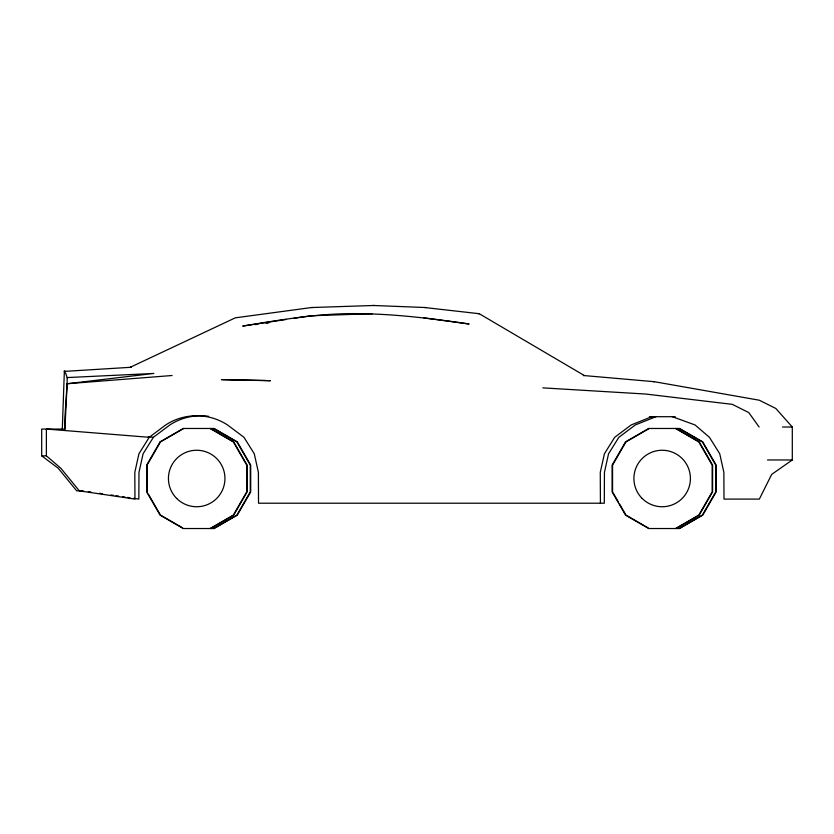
<?xml version="1.0" encoding="UTF-8"?>
<svg xmlns="http://www.w3.org/2000/svg" width="834" height="834" viewBox="0 0 834 834"><rect width="100%" height="100%" fill="white"/><g stroke="black" fill="none" stroke-linecap="round" stroke-linejoin="round"><path stroke-width="1.25" d="M67.179 377.573L153.842 373.444L67.116 383.744L64.958 416.708L64.927 429.062L67.116 383.744L67.179 377.573L65.761 373.444A701.175 7.808 45 0 1 65.26 371.391M62.3 429.062L64.354 371.391L131.167 367.273L130.26 367.273L235.303 317.837L311.509 307.538L374.205 305.473M655.931 416.708L635.331 424.944L618.859 437.308L608.559 453.779L604.441 472.325L604.306 503.215L258.519 503.215L258.394 472.325L254.276 453.779L243.976 437.308L227.505 424.944A56.566 56.556 -90 0 0 165.716 424.944L149.234 437.308L138.934 453.779L134.816 472.325L134.952 499.097L79.334 490.861L60.799 468.197L46.381 455.844L41.7 455.844L41.7 429.062L65.115 429.062M208.542 416.302A56.566 56.556 -90 0 0 169.865 424.944L153.393 437.308L143.094 453.779L138.976 472.325L138.84 499.097L133.784 498.346M424.787 307.538L479.237 313.709L584.28 375.508L583.373 375.508L654.304 381.691L759.347 400.226L775.818 408.462L792.3 427.008L792.3 459.961L771.7 474.379L759.347 499.097L723.995 499.097L723.86 472.325L719.742 453.779L709.442 437.308L695.024 424.944L672.371 416.708M183.709 428.478L160.503 441.884L147.097 465.101L147.097 491.904M210.095 528.527L233.311 515.12L246.708 491.904L246.708 465.101L233.311 441.884L210.095 428.478M210.522 528.527L233.728 515.12L247.135 491.904L247.135 465.101L233.728 441.884L210.522 428.478M213.65 528.527L236.866 515.12L250.273 491.904L250.273 465.101L236.866 441.884L213.65 428.478M649.186 428.478L625.969 441.884L612.563 465.101L612.563 491.904M675.561 528.527L698.777 515.12L712.173 491.904L712.173 465.101L698.777 441.884L675.561 428.478M675.988 528.527L699.205 515.12L712.601 491.904L712.601 465.101L699.205 441.884L675.988 428.478M679.116 528.527L702.332 515.12L715.739 491.904L715.739 465.101L702.332 441.884L679.116 428.478M651.771 416.708L631.182 424.944L614.7 437.308L604.41 453.779L600.282 472.325L600.417 503.215M286.26 319.464L242.694 326.073C282.299 319.568 321.684 312.646 362.092 313.709C397.954 314.272 433.659 318.807 469.125 324.009L423.839 317.837M293.943 318.296L310.602 315.773L372.381 313.709M265.827 322.966L268.402 322.57M255.329 324.634L257.842 324.28M266.619 323.029L269.132 322.664M67.116 383.744L172.117 375.508M311.509 307.538L312.416 307.538M478.33 313.709L479.237 313.709M653.397 381.691L654.304 381.691M649.415 416.708L675.238 416.708M782.5 427.008L792.3 427.008M767.499 459.961L792.3 459.961M83.233 490.861L76.718 490.861L58.182 468.197L41.7 455.844M231.706 379.751L235.522 379.824M231.779 379.772L235.636 379.856M373.298 305.473L425.694 307.538M542.809 387.873L645.724 394.044L732.294 404.344L748.776 412.59L759.107 427.008M148.233 436.891L153.393 437.308M149.234 437.308L46.381 429.062L46.381 455.844M88.289 491.612L90.812 491.987M99.663 493.29L102.196 493.665M111.037 494.979L113.57 495.354M116.093 495.73L118.626 496.105M122.41 496.668L124.944 497.043M127.466 497.418L130 497.783M648.081 527.891L625.969 515.12L619.589 504.07M182.604 527.891L160.503 515.12L148.369 494.114M613.199 493.009L618.307 501.859M160.076 441.884L146.669 465.101L146.669 491.904L160.076 515.12L183.282 528.527L214.077 528.527L237.294 515.12L250.7 491.904L250.7 465.101L237.294 441.884L214.077 428.478L183.282 428.478L160.076 441.884M625.542 441.884L612.135 465.101L612.135 491.904L625.542 515.12L648.758 528.527L679.543 528.527L702.76 515.12L716.166 491.904L716.166 465.101L702.76 441.884L679.543 428.478L648.758 428.478L625.542 441.884M264.701 380.46L221.448 379.626L270.331 380.731L264.701 380.46M642.18 498.471A28.252 28.241 0 0 0 689.447 485.815A28.252 28.241 0 0 0 654.846 451.215A28.252 28.241 0 0 0 642.18 498.471M176.714 498.471A28.252 28.241 0 0 0 223.981 485.815A28.252 28.241 0 0 0 189.381 451.215A28.252 28.241 0 0 0 176.714 498.471"/></g></svg>
